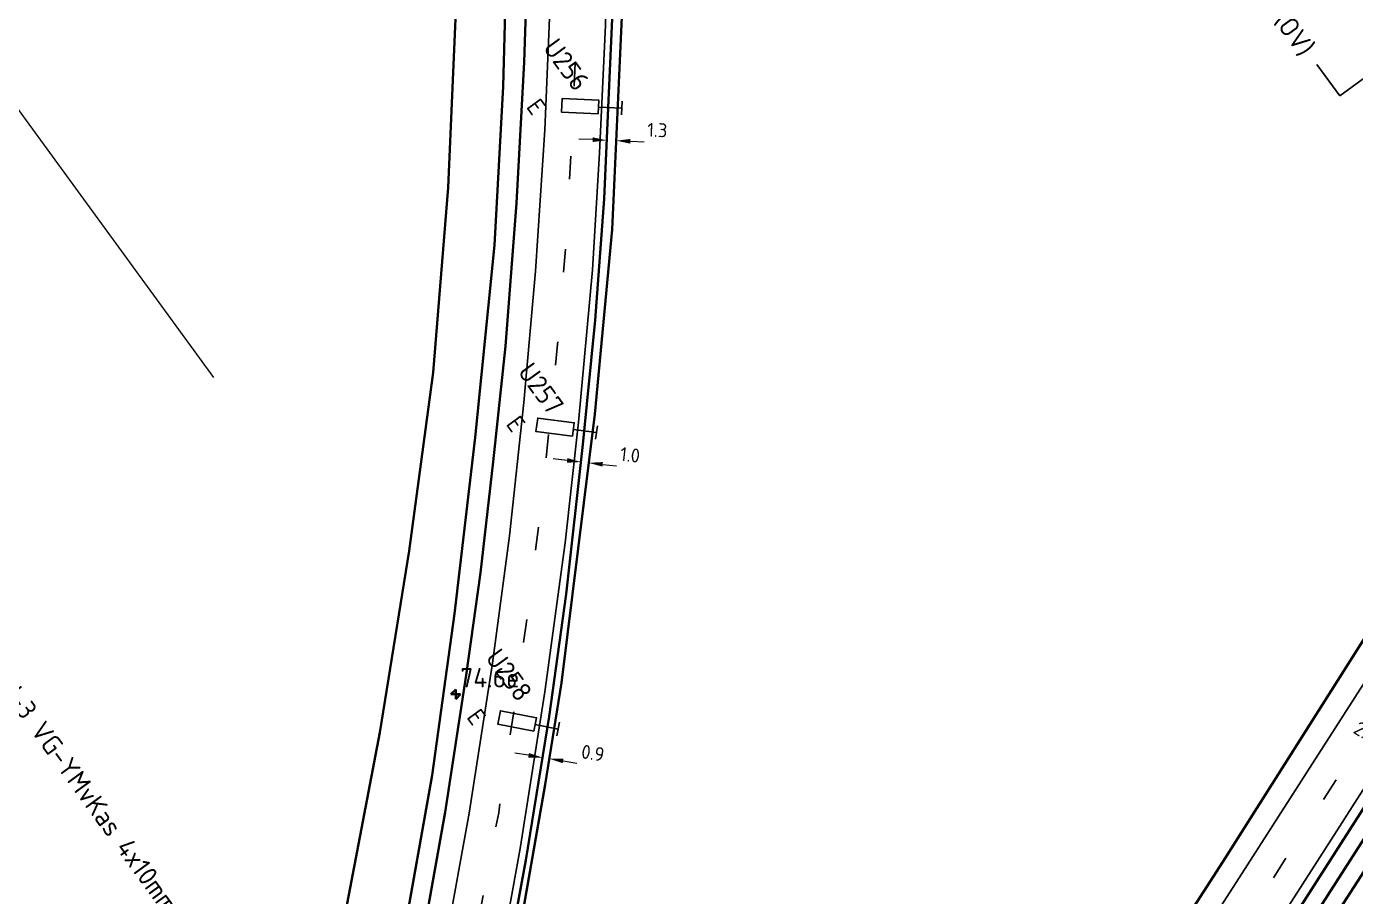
# Model space of a CAD drawing. Header units: metres. Extents: x 134219 to 139080, y 438661 to 444352.
# Drawn here: x 135154.9 to 135326, y 442924.6 to 443036.7 of the extents above; entities that cross this region are included whole.
import ezdxf
from ezdxf.enums import TextEntityAlignment as Align

# ---------------------------------------------------------------- set-up
doc = ezdxf.new("R2010")
doc.units = ezdxf.units.M
doc.linetypes.add('39strp', pattern=[12, 3, -9])
doc.layers.get('DEFPOINTS').update_dxf_attribs({"color": 193})
for name, color, linetype, lineweight in [('N-WE-KL-ET-T18', 1, 'Continuous', 18), ('N-WE-KL-ET-T25', 7, 'Continuous', 25), ('N-WE-KL-ET_LS_OV_ARMATUUR-S', 7, 'Continuous', 25), ('N-WE-KL-ET_LS_OV_ARMATUUR-T18', 1, 'Continuous', 25), ('N-WE-KL-ET_LS_OV_KABEL-G', 10, 'KL-LS-OV-N', 35), ('N-WE-KL-ET_LS_OV_KABEL-M', 7, 'Continuous', 18), ('N-WE-KL-ET_LS_OV_KABEL-T25', 7, 'Continuous', 25), ('Utd-ondergr-bs', 8, 'Continuous', 35)]:
    doc.layers.add(name, color=color, linetype=linetype, lineweight=lineweight)
doc.layers.add('N-WE-KL-ET_LS_OV_ARMATUUR-T25', color=2, linetype='Continuous')
doc.layers.add('Utd-weg-bs', color=8, linetype='Continuous')
doc.styles.add('dtm a2ee v011$0$rtw_iso', font='NLCS-ISO.ttf')
doc.styles.add('ISO18', font='NLCS-ISO.ttf')
doc.styles.add('ISO25', font='NLCS-ISO.ttf')
doc.styles.add('NLCS-ISO', font='NLCS-ISO.ttf')
doc.styles.add('NLCS_18', font='NLCS-ISO.ttf', dxfattribs={"height": 1.8})
doc.styles.add('NLCS_25', font='NLCS-ISO.ttf', dxfattribs={"height": 2.5})
doc.linetypes.add('KL-LS-OV-N', pattern='A,4,-1,[103,NLCS.SHX,S=0.75,R=0,X=0,Y=0],-1,4,-1.5,["0V",Standard,S=1,R=0,X=0,Y=-0.5],-3', length=14.5)
doc.dimstyles.new('NLCS_t18_pijl_Dimension_l3_h1', dxfattribs={"dimtxt": 1.8, "dimasz": 1.8, "dimexe": 2, "dimexo": 2, "dimgap": 0.7, "dimtad": 1, "dimdec": 1, "dimzin": 0, "dimdsep": 46, "dimtxsty": 'NLCS_18', "dimcen": 2.5, "dimdle": 2, "dimclrd": 256, "dimclre": 256, "dimclrt": 256, "dimadec": 1, "dimazin": 0, "dimtfac": 1, "dimtdec": 1, "dimtofl": 0, "dimtmove": 1, "dimatfit": 0, "dimfxl": 0, "dimtolj": 1, "dimtzin": 0, "dimlwd": 18, "dimlwe": 18, "dimarcsym": 0})
doc.dimstyles.new('UTD', dxfattribs={"dimtxt": 1.8, "dimasz": 1.8, "dimexe": 0, "dimexo": 0, "dimgap": 0.5, "dimtad": 1, "dimdec": 1, "dimzin": 1, "dimdsep": 46, "dimtxsty": 'ISO18', "dimcen": 2.5, "dimclrd": 256, "dimclre": 256, "dimclrt": 1, "dimadec": 0, "dimazin": 0, "dimtfac": 1, "dimtdec": 1, "dimtmove": 0, "dimatfit": 3, "dimfxl": 0, "dimlwd": -1, "dimlwe": -1, "dimarcsym": 0})

# ---------------------------------------------------------------- blocks, each defined once
blk = doc.blocks.new('SKL-ET_OV_ARMATUUR_LD_NATRIUM_1x135W-SO')
for points in [[(0, 0.88), (0, -0.88)], [(3, 0), (0, 0)]]:
    blk.add_lwpolyline(points)
blk.add_lwpolyline([(3, 0.88), (7.75, 0.88), (7.75, -0.88), (3, -0.88)], close=True)
at = {"layer": 'N-WE-KL-ET-T18', "linetype": 'ByBlock', "style": 'NLCS-ISO'}
blk.add_attdef('GROEPSNUMMER', text='', height=1.8, dxfattribs=at).set_placement((-2, -4), align=Align.RIGHT)
blk.add_attdef('FASE-AANSLUITING', (10, -4), '', height=1.8, dxfattribs=at)
at = {"layer": 'N-WE-KL-ET-T18', "linetype": 'ByBlock', "style": 'NLCS-ISO', "flags": 1}
for tag, p in [('TYPE_ARMATUUR', (7.76, -13.46)), ('TYPE_FABRIKAAT', (7.76, -17.24)), ('VERMOGEN_LAMP', (7.76, -21.02)), ('SPIEGELSTAND', (7.76, -24.81)), ('HOOGTE_LICHTMAST', (7.76, -28.59)), ('UITLEGGERHOEK', (7.76, -32.38)), ('TYPE_LICHTMAST', (7.76, -36.16)), ('BOTSVRIENDELIJK', (7.76, -39.95)), ('POSITIE_LICHTMAST', (7.76, -43.73)), ('KABELAANSLUITING', (7.76, -47.52)), ('VOEDINGSPUNT', (7.76, -51.3))]:
    blk.add_attdef(tag, p, '', height=1.8, dxfattribs=at)
at = {"layer": 'N-WE-KL-ET-T25', "linetype": 'ByBlock', "style": 'NLCS-ISO'}
blk.add_attdef('MASTNUMMER', text='', height=2.5, dxfattribs=at).set_placement((4, 3.31), align=Align.MIDDLE)
at = {"layer": 'N-WE-KL-ET-T25', "linetype": 'ByBlock', "style": 'NLCS-ISO', "flags": 1}
blk.add_attdef('TYPE_SYMBOOL', (7.76, -10.06), '', height=2.5, dxfattribs=at)
blk = doc.blocks.new('RVMXE')
at = {"style": 'ISO25'}
blk.add_attdef('E', text='', height=2.25, dxfattribs=at).set_placement((5.5, 2.625), align=Align.MIDDLE)
blk = doc.blocks.new('dtm a2ee v011$0$hecto-flat-72')
at = {"layer": 'Utd-ondergr-bs'}
for p, q in [((0, 0.625), (-0.625, 0)), ((-0.625, 0), (0.625, 0)), ((0, -0.625), (0, 0.625)), ((0.625, 0), (0, -0.625))]:
    blk.add_line(p, q, dxfattribs=at)
blk = doc.blocks.new('*D140')
at = {"transparency": 16777216}
blk.add_arc((135179.11, 443199.33), 15.73, 312.6245, 353.4415, dxfattribs=at)
for points in [[(135194.44, 443197.55), (135195.04, 443197.52), (135194.84, 443199.33)], [(135189.95, 443187.53), (135189.57, 443187.99), (135188.37, 443186.62)]]:
    blk.add_solid(points, dxfattribs=at)
at = {"layer": 'DEFPOINTS', "color": 0, "transparency": 16777216}
for p in [(135179.11, 443199.33), (135179.11, 443199.33), (135224.38, 443199.33), (135191.85, 443190.1), (135219.17, 443144.33)]:
    blk.add_point(p, dxfattribs=at)
at = {"color": 1, "transparency": 16777216, "insert": (135191.98, 443193.02), "char_height": 1.8, "attachment_point": 5, "rotation": 63.8496, "style": 'ISO18'}
blk.add_mtext('54°', dxfattribs=at)
blk = doc.blocks.new('*D546')
at = {"layer": 'DEFPOINTS', "color": 0, "transparency": 16777216}
for p in [(135330.65, 442941.71), (135332.42, 442940.58), (135332.42, 442940.58)]:
    blk.add_point(p, dxfattribs=at)
at = {"layer": 'N-WE-KL-ET_LS_OV_KABEL-M', "linetype": 'Continuous', "lineweight": 18, "transparency": 16777216}
for p, q in [((135329.14, 442942.68), (135327.62, 442943.65)), ((135333.94, 442939.62), (135335.46, 442938.65))]:
    blk.add_line(p, q, dxfattribs=at)
at = {"layer": 'N-WE-KL-ET_LS_OV_KABEL-M', "lineweight": 18, "transparency": 16777216}
for p, q in [((135330.65, 442941.71), (135329.58, 442940.03)), ((135332.42, 442940.58), (135331.35, 442938.9))]:
    blk.add_line(p, q, dxfattribs=at)
at = {"layer": 'N-WE-KL-ET_LS_OV_KABEL-M', "transparency": 16777216}
for points in [[(135329.3, 442942.93), (135328.98, 442942.43), (135330.65, 442941.71)], [(135334.1, 442939.87), (135333.78, 442939.36), (135332.42, 442940.58)]]:
    blk.add_solid(points, dxfattribs=at)
at = {"layer": 'N-WE-KL-ET_LS_OV_KABEL-M', "transparency": 16777216, "insert": (135327.12, 442945.87), "char_height": 1.8, "attachment_point": 5, "rotation": 327.4436, "style": 'NLCS_18'}
blk.add_mtext('\\A1;2.1', dxfattribs=at)
blk = doc.blocks.new('*D567')
at = {"layer": 'DEFPOINTS', "color": 0, "transparency": 16777216}
for p in [(135229.58, 443022.05), (135230.83, 443022), (135230.83, 443022)]:
    blk.add_point(p, dxfattribs=at)
at = {"layer": 'N-WE-KL-ET_LS_OV_KABEL-M', "lineweight": 18, "transparency": 16777216}
for p, q in [((135229.58, 443022.05), (135229.67, 443024.05)), ((135230.83, 443022), (135230.92, 443023.99))]:
    blk.add_line(p, q, dxfattribs=at)
at = {"layer": 'N-WE-KL-ET_LS_OV_KABEL-M', "linetype": 'Continuous', "lineweight": 18, "transparency": 16777216}
for p, q in [((135227.78, 443022.13), (135225.98, 443022.21)), ((135232.63, 443021.92), (135234.43, 443021.84))]:
    blk.add_line(p, q, dxfattribs=at)
at = {"layer": 'N-WE-KL-ET_LS_OV_KABEL-M', "transparency": 16777216}
for points in [[(135227.79, 443022.43), (135227.77, 443021.83), (135229.58, 443022.05)], [(135232.64, 443022.22), (135232.61, 443021.62), (135230.83, 443022)]]:
    blk.add_solid(points, dxfattribs=at)
at = {"layer": 'N-WE-KL-ET_LS_OV_KABEL-M', "transparency": 16777216, "insert": (135236.11, 443023.37), "char_height": 1.8, "attachment_point": 5, "rotation": 357.4807, "style": 'NLCS_18'}
blk.add_mtext('\\A1;1.3', dxfattribs=at)
blk = doc.blocks.new('*D568')
at = {"layer": 'DEFPOINTS', "color": 0, "transparency": 16777216}
for p in [(135226.28, 442980.61), (135227.27, 442980.5), (135227.27, 442980.5)]:
    blk.add_point(p, dxfattribs=at)
at = {"layer": 'N-WE-KL-ET_LS_OV_KABEL-M', "linetype": 'Continuous', "lineweight": 18, "transparency": 16777216}
for p, q in [((135224.49, 442980.81), (135222.7, 442981.01)), ((135229.06, 442980.3), (135230.85, 442980.1))]:
    blk.add_line(p, q, dxfattribs=at)
at = {"layer": 'N-WE-KL-ET_LS_OV_KABEL-M', "lineweight": 18, "transparency": 16777216}
for p, q in [((135226.28, 442980.61), (135226.06, 442978.63)), ((135227.27, 442980.5), (135227.05, 442978.52))]:
    blk.add_line(p, q, dxfattribs=at)
at = {"layer": 'N-WE-KL-ET_LS_OV_KABEL-M', "transparency": 16777216}
for points in [[(135224.52, 442981.11), (135224.46, 442980.51), (135226.28, 442980.61)], [(135229.1, 442980.6), (135229.03, 442980.01), (135227.27, 442980.5)]]:
    blk.add_solid(points, dxfattribs=at)
at = {"layer": 'N-WE-KL-ET_LS_OV_KABEL-M', "transparency": 16777216, "insert": (135232.6, 442981.52), "char_height": 1.8, "attachment_point": 5, "rotation": 353.6544, "style": 'NLCS_18'}
blk.add_mtext('\\A1;1.0', dxfattribs=at)
blk = doc.blocks.new('*D569')
at = {"layer": 'DEFPOINTS', "color": 0, "transparency": 16777216}
for p in [(135221.31, 442942.53), (135222.2, 442942.39), (135222.2, 442942.39)]:
    blk.add_point(p, dxfattribs=at)
at = {"layer": 'N-WE-KL-ET_LS_OV_KABEL-M', "linetype": 'Continuous', "lineweight": 18, "transparency": 16777216}
for p, q in [((135219.53, 442942.82), (135217.76, 442943.11)), ((135223.98, 442942.1), (135225.75, 442941.82))]:
    blk.add_line(p, q, dxfattribs=at)
at = {"layer": 'N-WE-KL-ET_LS_OV_KABEL-M', "lineweight": 18, "transparency": 16777216}
for p, q in [((135221.31, 442942.53), (135220.99, 442940.56)), ((135222.2, 442942.39), (135221.88, 442940.42))]:
    blk.add_line(p, q, dxfattribs=at)
at = {"layer": 'N-WE-KL-ET_LS_OV_KABEL-M', "transparency": 16777216}
for points in [[(135219.58, 442943.12), (135219.49, 442942.52), (135221.31, 442942.53)], [(135224.02, 442942.4), (135223.93, 442941.81), (135222.2, 442942.39)]]:
    blk.add_solid(points, dxfattribs=at)
at = {"layer": 'N-WE-KL-ET_LS_OV_KABEL-M', "transparency": 16777216, "insert": (135227.81, 442943.11), "char_height": 1.8, "attachment_point": 5, "rotation": 350.8364, "style": 'NLCS_18'}
blk.add_mtext('\\A1;0.9', dxfattribs=at)
blk = doc.blocks.new('A$C4B726DB5')
for q in [(135219.17, 443144.33), (135224.38, 443199.33)]:
    blk.add_line((135179.11, 443199.33), q)
dim = blk.add_angular_dim_2l(base=(135191.85, 443190.1), line1=((135179.11, 443199.33), (135219.17, 443144.33)), line2=((135179.11, 443199.33), (135224.38, 443199.33)), dimstyle='UTD')
dim.commit()
dim.dimension.update_dxf_attribs({"geometry": '*D140', "text_midpoint": (135193.23, 443192.4), "dimtype": 130})

msp = doc.modelspace()

# ---------------------------------------------------------------- linework, layer by layer
at = {"layer": 'N-WE-KL-ET_LS_OV_KABEL-G', "flags": 128}
msp.add_lwpolyline([(135209.38, 442876.52), (135215.9, 442906.19), (135221.66, 442939.05), (135223.77, 442952.18), (135228.05, 442986.76), (135230.31, 443010.56), (135232.11, 443050.29), (135232.34, 443073.06), (135231.23, 443110.05), (135225.02, 443177.05), (135217.21, 443224.34)], dxfattribs=at)
at = {"layer": 'N-WE-KL-ET_LS_OV_KABEL-G', "extrusion": (0.841979, -0.53951, 0), "elevation": -125023.74, "flags": 128}
msp.add_lwpolyline([(446029.8, 2.36), (445926.62, 2.2)], dxfattribs=at)
at = {"layer": 'N-WE-KL-ET_LS_OV_KABEL-T25'}
for p, q in [((135353.43, 443049.24), (135323.96, 443027.78)), ((135323.96, 443027.78), (135321.02, 443031.82))]:
    msp.add_line(p, q, dxfattribs=at)
at = {"layer": 'Utd-ondergr-bs', "flags": 128}
for points in [[(135417.35, 443107.56), (135415.6, 443104.37), (135416.99, 443103.52), (135403.04, 443080.44), (135390.06, 443059.54), (135388.92, 443060.27), (135386.12, 443055.5), (135386.66, 443055.08), (135374.25, 443035.15), (135373.61, 443035.54), (135370.81, 443031.07), (135371.96, 443030.24), (135361.4, 443013.31), (135361.84, 443013.01), (135345.83, 442987.23), (135327.24, 442958.05), (135308.92, 442929.11), (135290.17, 442900)], [(135427.81, 443098.31), (135413.95, 443075.27), (135396.72, 443047.19), (135384.38, 443027.43), (135377.54, 443015.99), (135366.42, 442998.03), (135353.58, 442977.73), (135341.21, 442958.26), (135329.01, 442939.14), (135317.18, 442920.62), (135302.95, 442898.58), (135287.29, 442874.21), (135274.99, 442855.5), (135259.14, 442831.19), (135245.53, 442810.76), (135227.74, 442783.49), (135212.01, 442760.2), (135196.97, 442737.77), (135179.54, 442712.01)], [(135216.25, 442913.49), (135219.18, 442929.32), (135222.17, 442947.84), (135224.35, 442963.59), (135226.53, 442982.85), (135228.11, 442998.89), (135229.25, 443014.49), (135229.76, 443026.21), (135230.38, 443039.63), (135230.59, 443050.98), (135230.69, 443065.4), (135230.64, 443076.61), (135230.5, 443087.45), (135230.12, 443099.51)], [(135158.89, 442762.12), (135163.83, 442774.22), (135169.02, 442787.77), (135175.75, 442806.02), (135181.52, 442823.39), (135186.96, 442841.2), (135191.84, 442858.44), (135196.33, 442875.45), (135200.43, 442892.46), (135203.28, 442905.99), (135206.55, 442923.02), (135208.8, 442935.48), (135211.51, 442953.14), (135213.34, 442966.35), (135214.95, 442980.63), (135216.58, 442995.54), (135217.98, 443013.97), (135218.96, 443032.11), (135219.61, 443051.79), (135219.79, 443066.61), (135219.74, 443078.58), (135219.38, 443093.5)], [(135430.78, 443094.52), (135417.27, 443072.18), (135405.84, 443053.5), (135400.26, 443044.58), (135387.87, 443024.77), (135374.78, 443003.44), (135359.85, 442979.52), (135343.64, 442954), (135329.75, 442932), (135315.11, 442909.36), (135301.89, 442889), (135286.26, 442864.59), (135269.67, 442839.38), (135253.96, 442815.42), (135239.69, 442793.9), (135225.09, 442772.01), (135212.33, 442752.94), (135199.12, 442733.22), (135187.59, 442716.29)], [(135156.33, 442765.47), (135158.88, 442771.05), (135162.99, 442780.45), (135169.29, 442797.42), (135176.41, 442816.93), (135182.97, 442837.14), (135188.7, 442856.34), (135194.21, 442877.52), (135199.32, 442898.66), (135203.29, 442918.8), (135207.1, 442940.25), (135209.98, 442961.05), (135212.65, 442983.75), (135215.15, 443008.52), (135216.25, 443029), (135216.83, 443049.98), (135216.9, 443073.95), (135216.68, 443091.99)], [(135190.55, 442901.48), (135196, 442922.82), (135200.38, 442945.74), (135204.14, 442969.18), (135207.26, 442992.15), (135209.17, 443015.98), (135210.22, 443039.69), (135210.94, 443060.48), (135211.18, 443075.52), (135211.2, 443088.92)]]:
    msp.add_lwpolyline(points, dxfattribs=at)
at = {"layer": 'Utd-weg-bs', "flags": 128}
for points in [[(135422.47, 443105.83), (135407.44, 443081.16), (135391.73, 443055.5), (135376.42, 443030.75), (135359.63, 443003.73), (135343.24, 442977.48), (135327.35, 442952.56), (135310.62, 442926.44), (135296.43, 442904.35), (135280.97, 442880.41), (135264.29, 442854.83), (135247.42, 442829.09), (135231.78, 442805.34), (135218.78, 442785.72), (135203.47, 442762.86), (135189.52, 442742.18), (135177.12, 442723.85), (135163.09, 442703.24)], [(135427.21, 443099.66), (135410.45, 443072.18), (135394.73, 443046.44), (135379.98, 443022.59), (135361.77, 442993.3), (135341.9, 442961.79), (135323.59, 442933.08), (135303.14, 442901.24), (135282.77, 442869.78), (135264.5, 442841.79), (135245.48, 442812.85), (135227.03, 442784.99), (135207.29, 442755.42), (135188.25, 442727.29), (135176.98, 442710.64)], [(135215.52, 442914.71), (135218.45, 442930.82), (135221.63, 442951.01), (135224.26, 442970.19), (135225.96, 442985.75), (135227.76, 443005.36), (135228.67, 443020.45), (135229.42, 443036.86), (135229.81, 443050.5), (135230.01, 443067.7), (135229.83, 443082.23), (135229.36, 443099.08)], [(135123.74, 442682.28), (135129.67, 442693.27), (135138.23, 442709.72), (135144.69, 442722.83), (135152.88, 442740.35), (135161.89, 442760.95), (135170.09, 442781.75), (135177.38, 442801.8), (135183.71, 442820.33), (135190.73, 442843.1), (135195.94, 442861.76), (135200.84, 442881.28), (135204.89, 442898.75), (135208.94, 442919.04), (135211.88, 442935.37), (135214.87, 442954.69), (135217.07, 442971.11), (135218.93, 442988.28), (135220.43, 443005.21), (135221.63, 443023.4), (135222.35, 443040.92), (135222.71, 443059.34), (135222.73, 443076.97), (135222.25, 443095.1)]]:
    msp.add_lwpolyline(points, dxfattribs=at)
at = {"layer": 'Utd-weg-bs', "linetype": '39strp', "flags": 128}
for points in [[(135424.85, 443102.73), (135410.37, 443079.02), (135395.25, 443054.32), (135378.13, 443026.58), (135361.3, 442999.56), (135345.58, 442974.37), (135328.33, 442947.26), (135312.9, 442923.08), (135295.11, 442895.52), (135282.18, 442875.59), (135265.76, 442850.31), (135248.7, 442824.32), (135232.23, 442799.4), (135218.46, 442778.67), (135200.16, 442751.47), (135184.19, 442727.7), (135170.08, 442706.97)], [(135129.36, 442685.28), (135136.57, 442698.59), (135143.87, 442712.82), (135152.5, 442730.88), (135159.09, 442745.5), (135166.5, 442762.84), (135172.87, 442778.83), (135179.63, 442797.06), (135184.99, 442812.77), (135191.17, 442831.74), (135195.69, 442847.3), (135200.93, 442866.66), (135204.74, 442881.99), (135209.18, 442901.41), (135212.35, 442917.77), (135215.68, 442935.43), (135217.71, 442949.07), (135219.6, 442962.56), (135221.48, 442977.79), (135223.26, 442995.79), (135224.37, 443008.87), (135225.28, 443026.22), (135226.13, 443044.74), (135226.29, 443062.7), (135226.24, 443081.2), (135225.79, 443097.09)]]:
    msp.add_lwpolyline(points, dxfattribs=at)

# ---------------------------------------------------------------- block references
at = {"layer": 'N-WE-KL-ET_LS_OV_ARMATUUR-S'}
for p, rotation in [((135231.54, 443026.19), 177.3168135638815), ((135228.28, 442984.4), 172.6091822949592), ((135223.34, 442946.21), 168.8522320642398)]:
    msp.add_blockref('SKL-ET_OV_ARMATUUR_LD_NATRIUM_1x135W-SO', p, dxfattribs=dict(at, rotation=rotation))
at = {"layer": 'N-WE-KL-ET_LS_OV_ARMATUUR-T18'}
ref = msp.add_blockref('RVMXE', (135231.54, 443026.19), dxfattribs=dict(at, rotation=306.0659960422106))
ref.add_attrib('E', 'E', dxfattribs={"layer": '0', "height": 2.25, "rotation": 306.066, "style": 'ISO25'}).set_placement((135220.5, 443026.38), align=Align.MIDDLE)
ref = msp.add_blockref('RVMXE', (135228.28, 442984.4), dxfattribs=dict(at, rotation=306.0659960422106))
ref.add_attrib('E', 'E', dxfattribs={"layer": '0', "height": 2.25, "rotation": 306.066, "style": 'ISO25'}).set_placement((135217.89, 442985.52), align=Align.MIDDLE)
ref = msp.add_blockref('RVMXE', (135223.41, 442946.23, -1.28), dxfattribs=dict(at, rotation=306.0659960422106))
ref.add_attrib('E', 'E', dxfattribs={"layer": '0', "height": 2.25, "rotation": 306.066, "style": 'ISO25'}).set_placement((135212.82, 442947.77, -1.28), align=Align.MIDDLE)
at = {"layer": 'N-WE-KL-ET_LS_OV_KABEL-M'}
msp.add_blockref('A$C4B726DB5', (-40.22, -152.85), dxfattribs=at)
at = {"layer": 'Utd-ondergr-bs'}
msp.add_blockref('dtm a2ee v011$0$hecto-flat-72', (135210.16, 442950.69), dxfattribs=at)

# ---------------------------------------------------------------- texts
at = {"layer": 'N-WE-KL-ET_LS_OV_ARMATUUR-T25', "style": 'ISO25'}
for s, p in [('U256', (135221.28, 443033.95)), ('U257', (135218.03, 442992.2)), ('U258', (135213.87, 442955.35))]:
    msp.add_text(s, height=2.5, rotation=306.066, dxfattribs=at).set_placement(p)
at = {"layer": 'N-WE-KL-ET_LS_OV_KABEL-T25', "style": 'NLCS_25'}
for s, p in [('RWS VP G-2 VG-YMvKas 4x10mm² (OV)', (135319.89, 443033.37)), ('RWS OP U-3 VG-YMvKas 4x10mm² (OV) - A27 GROEP U-10', (135195.99, 442892.27))]:
    msp.add_text(s, height=2.5, rotation=306.066, dxfattribs=at).set_placement(p, align=Align.MIDDLE_RIGHT)
at = {"layer": 'Utd-ondergr-bs', "color": 7, "style": 'dtm a2ee v011$0$rtw_iso'}
msp.add_text('74.6e', height=2.5, dxfattribs=at).set_placement((135210.75, 442951.56))

# ---------------------------------------------------------------- dimensions: what is measured, and where the dimension line sits
at = {"layer": 'N-WE-KL-ET_LS_OV_KABEL-M'}
for base, p1, p2, angle, picture, middle in [((135230.83, 443022), (135229.58, 443022.05), (135230.83, 443022), 357.4807, '*D567', (135236.04, 443021.77)), ((135227.27, 442980.5), (135226.28, 442980.61), (135227.27, 442980.5), 353.6544, '*D568', (135232.42, 442979.93)), ((135332.42, 442940.58), (135330.65, 442941.71), (135332.42, 442940.58), 327.4436, '*D546', (135326.26, 442944.52)), ((135222.2, 442942.39), (135221.31, 442942.53), (135222.2, 442942.39), 350.8364, '*D569', (135227.55, 442941.53))]:
    dim = msp.add_linear_dim(base=base, p1=p1, p2=p2, angle=angle, dimstyle='NLCS_t18_pijl_Dimension_l3_h1', dxfattribs=at)
    dim.commit()
    dim.dimension.update_dxf_attribs({"geometry": picture, "text_midpoint": middle, "dimtype": 161})

doc.saveas('drawing.dxf')
